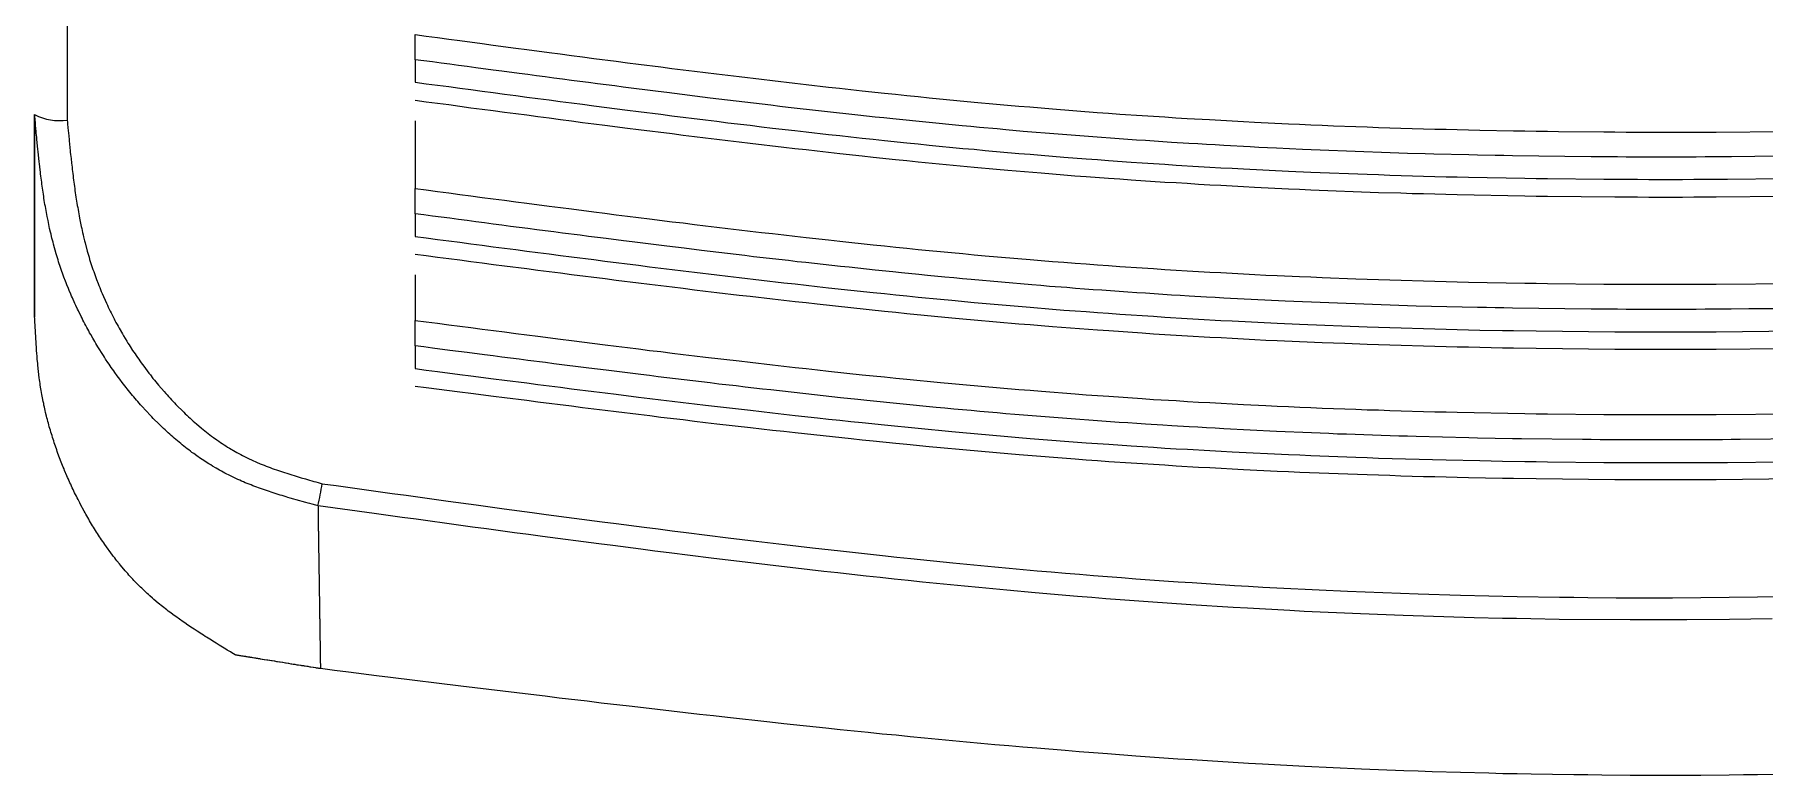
# Model space of a CAD drawing. Header units: millimetres. Extents: x 0 to 1975, y 0 to 1358.
# Drawn here: x 1083.95 to 1099.86, y 646.45 to 653.27 of the extents above; entities that cross this region are included whole.
import ezdxf

# ---------------------------------------------------------------- set-up
doc = ezdxf.new("R2010")
doc.units = ezdxf.units.MM
doc.layers.add('KASTEN', color=1, linetype='Continuous', lineweight=5)

msp = doc.modelspace()

# ---------------------------------------------------------------- linework, layer by layer
at = {"layer": 'KASTEN', "linetype": 'Continuous', "ltscale": 4}
for p, q in [((1084.248, 682.458), (1084.248, 652.48)), ((1087.448, 653.036), (1087.448, 653.267)), ((1087.448, 653.036), (1087.448, 652.829)), ((1083.948, 650.668), (1083.948, 652.531)), ((1083.948, 652.527), (1083.948, 650.667)), ((1087.448, 652.473), (1087.448, 651.85)), ((1087.448, 651.618), (1087.448, 651.85)), ((1087.448, 651.617), (1087.448, 651.409)), ((1087.448, 651.057), (1087.448, 650.636)), ((1087.448, 650.402), (1087.448, 650.636)), ((1087.448, 650.402), (1087.448, 650.193))]:
    msp.add_line(p, q, dxfattribs=at)
for points in [[(1087.448, 653.267), (1087.55, 653.253), (1087.653, 653.239), (1087.756, 653.226), (1087.858, 653.212), (1088.064, 653.184), (1088.166, 653.171), (1088.372, 653.143), (1088.474, 653.13), (1088.68, 653.102), (1088.782, 653.089), (1088.885, 653.075), (1088.988, 653.062), (1089.09, 653.048), (1089.296, 653.022), (1089.399, 653.008), (1089.501, 652.995), (1089.707, 652.969), (1089.809, 652.956), (1089.912, 652.943), (1090.015, 652.931), (1090.118, 652.918), (1090.22, 652.905), (1090.323, 652.893), (1090.426, 652.88), (1090.632, 652.856), (1090.734, 652.843), (1090.94, 652.819), (1091.043, 652.808), (1091.249, 652.784), (1091.351, 652.773), (1091.454, 652.762), (1091.557, 652.75), (1091.763, 652.728), (1091.866, 652.718), (1091.969, 652.707), (1092.072, 652.697), (1092.175, 652.686), (1092.587, 652.646), (1092.793, 652.628), (1092.896, 652.618), (1092.999, 652.609), (1093.102, 652.601), (1093.206, 652.592), (1093.309, 652.583), (1093.721, 652.551), (1093.825, 652.544), (1093.928, 652.536), (1094.134, 652.522), (1094.238, 652.515), (1094.341, 652.509), (1094.444, 652.502), (1094.548, 652.496), (1094.754, 652.484), (1094.858, 652.478), (1094.961, 652.472), (1095.065, 652.467), (1095.168, 652.461), (1095.478, 652.446), (1095.582, 652.442), (1095.685, 652.437), (1095.789, 652.433), (1095.892, 652.428), (1096.099, 652.42), (1096.203, 652.417), (1096.306, 652.413), (1096.41, 652.41), (1096.513, 652.406), (1096.824, 652.397), (1096.928, 652.395), (1097.031, 652.392), (1097.135, 652.39), (1097.238, 652.387), (1097.549, 652.381), (1097.653, 652.38), (1097.756, 652.378), (1097.86, 652.377), (1097.963, 652.375), (1098.378, 652.371), (1098.481, 652.371), (1098.585, 652.37), (1098.689, 652.37), (1098.792, 652.369), (1099.103, 652.369), (1099.207, 652.37), (1099.414, 652.37), (1100.036, 652.376)], [(1100.195, 652.15), (1099.552, 652.142), (1099.471, 652.142), (1099.391, 652.141), (1099.31, 652.141), (1099.23, 652.14), (1098.586, 652.14), (1098.506, 652.141), (1098.425, 652.141), (1098.345, 652.142), (1098.264, 652.142), (1097.54, 652.151), (1097.459, 652.153), (1097.379, 652.154), (1097.218, 652.158), (1097.137, 652.159), (1096.816, 652.167), (1096.735, 652.17), (1096.574, 652.174), (1096.494, 652.177), (1096.413, 652.179), (1095.77, 652.203), (1095.689, 652.207), (1095.609, 652.21), (1095.368, 652.222), (1095.287, 652.225), (1095.207, 652.229), (1095.127, 652.234), (1094.886, 652.246), (1094.805, 652.251), (1094.725, 652.256), (1094.645, 652.26), (1094.564, 652.265), (1094.404, 652.275), (1094.323, 652.28), (1094.243, 652.285), (1094.163, 652.291), (1094.082, 652.296), (1094.002, 652.302), (1093.922, 652.307), (1093.842, 652.313), (1093.761, 652.319), (1093.441, 652.343), (1093.36, 652.35), (1093.28, 652.356), (1093.12, 652.37), (1093.04, 652.376), (1092.88, 652.39), (1092.799, 652.398), (1092.639, 652.412), (1092.559, 652.42), (1092.479, 652.427), (1091.839, 652.491), (1091.759, 652.5), (1091.679, 652.508), (1091.599, 652.517), (1091.519, 652.525), (1090.879, 652.597), (1090.8, 652.606), (1090.72, 652.616), (1090.64, 652.625), (1090.56, 652.635), (1090.48, 652.644), (1090.4, 652.654), (1090.32, 652.663), (1090.24, 652.673), (1090.161, 652.683), (1089.761, 652.733), (1089.682, 652.743), (1089.362, 652.783), (1089.283, 652.794), (1089.123, 652.814), (1089.043, 652.825), (1088.963, 652.835), (1088.884, 652.845), (1088.804, 652.856), (1088.724, 652.866), (1088.644, 652.877), (1088.564, 652.887), (1088.485, 652.898), (1088.405, 652.908), (1088.245, 652.93), (1088.166, 652.94), (1088.006, 652.962), (1087.926, 652.972), (1087.847, 652.983), (1087.767, 652.994), (1087.687, 653.004), (1087.607, 653.015), (1087.528, 653.026), (1087.448, 653.036)], [(1087.448, 652.829), (1087.55, 652.815), (1087.653, 652.802), (1087.756, 652.788), (1087.858, 652.774), (1087.961, 652.761), (1088.064, 652.747), (1088.166, 652.733), (1088.269, 652.719), (1088.372, 652.706), (1088.474, 652.692), (1088.577, 652.679), (1088.68, 652.665), (1088.782, 652.652), (1088.885, 652.638), (1088.988, 652.625), (1089.09, 652.611), (1089.399, 652.572), (1089.501, 652.559), (1089.707, 652.533), (1089.809, 652.52), (1090.118, 652.481), (1090.221, 652.469), (1090.323, 652.456), (1090.529, 652.432), (1090.632, 652.419), (1090.734, 652.407), (1090.94, 652.383), (1091.043, 652.372), (1091.249, 652.348), (1091.352, 652.337), (1091.454, 652.326), (1091.557, 652.314), (1091.66, 652.303), (1091.763, 652.293), (1091.969, 652.271), (1092.072, 652.261), (1092.175, 652.25), (1092.484, 652.22), (1092.587, 652.211), (1092.69, 652.201), (1092.999, 652.174), (1093.103, 652.165), (1093.206, 652.156), (1093.309, 652.148), (1093.412, 652.139), (1093.618, 652.123), (1093.722, 652.116), (1093.825, 652.108), (1094.031, 652.094), (1094.135, 652.087), (1094.341, 652.073), (1094.445, 652.066), (1094.651, 652.054), (1094.755, 652.048), (1094.858, 652.042), (1094.961, 652.037), (1095.065, 652.031), (1095.478, 652.011), (1095.685, 652.001), (1096.203, 651.981), (1096.306, 651.978), (1096.41, 651.974), (1096.928, 651.959), (1097.031, 651.957), (1097.135, 651.954), (1097.653, 651.944), (1097.756, 651.943), (1097.86, 651.941), (1098.378, 651.936), (1098.481, 651.936), (1098.585, 651.935), (1098.689, 651.935), (1098.792, 651.934), (1099.103, 651.934), (1099.207, 651.935), (1099.31, 651.935), (1099.414, 651.936), (1099.518, 651.936), (1100.036, 651.941)], [(1100.036, 651.776), (1099.414, 651.77), (1099.207, 651.77), (1099.103, 651.769), (1098.792, 651.769), (1098.689, 651.77), (1098.482, 651.77), (1097.86, 651.776), (1097.756, 651.778), (1097.653, 651.779), (1097.031, 651.791), (1096.721, 651.8), (1096.617, 651.802), (1096.513, 651.806), (1096.306, 651.812), (1095.685, 651.836), (1095.582, 651.841), (1095.479, 651.845), (1095.168, 651.86), (1095.065, 651.866), (1094.962, 651.871), (1094.858, 651.877), (1094.755, 651.882), (1094.651, 651.888), (1094.548, 651.895), (1094.445, 651.901), (1094.341, 651.907), (1094.032, 651.928), (1093.928, 651.935), (1093.825, 651.942), (1093.619, 651.958), (1093.515, 651.965), (1093.412, 651.974), (1093.206, 651.99), (1092.897, 652.017), (1092.793, 652.026), (1092.587, 652.044), (1092.072, 652.094), (1091.969, 652.105), (1091.866, 652.115), (1091.66, 652.137), (1091.558, 652.148), (1091.352, 652.17), (1091.249, 652.182), (1091.146, 652.193), (1091.043, 652.205), (1090.94, 652.216), (1090.838, 652.228), (1090.529, 652.264), (1090.426, 652.277), (1090.323, 652.289), (1090.221, 652.301), (1090.118, 652.314), (1090.015, 652.326), (1089.912, 652.339), (1089.81, 652.352), (1089.501, 652.391), (1089.399, 652.404), (1089.193, 652.43), (1089.091, 652.443), (1088.988, 652.456), (1088.885, 652.47), (1088.783, 652.483), (1088.68, 652.497), (1088.577, 652.51), (1088.474, 652.524), (1088.372, 652.537), (1088.269, 652.551), (1088.166, 652.564), (1088.064, 652.578), (1087.961, 652.591), (1087.858, 652.605), (1087.756, 652.619), (1087.653, 652.632), (1087.55, 652.646), (1087.448, 652.66)], [(1086.554, 648.931), (1086.535, 648.936), (1086.499, 648.946), (1086.48, 648.951), (1086.462, 648.956), (1086.443, 648.961), (1086.407, 648.971), (1086.388, 648.976), (1086.352, 648.986), (1086.333, 648.992), (1086.297, 649.002), (1086.278, 649.007), (1086.26, 649.013), (1086.242, 649.018), (1086.224, 649.024), (1086.206, 649.029), (1086.187, 649.035), (1086.169, 649.041), (1086.151, 649.046), (1086.079, 649.07), (1086.062, 649.076), (1086.044, 649.083), (1086.008, 649.095), (1085.99, 649.102), (1085.973, 649.108), (1085.955, 649.115), (1085.938, 649.122), (1085.92, 649.129), (1085.903, 649.136), (1085.885, 649.143), (1085.868, 649.151), (1085.851, 649.158), (1085.834, 649.166), (1085.816, 649.173), (1085.748, 649.205), (1085.732, 649.214), (1085.715, 649.222), (1085.698, 649.231), (1085.682, 649.24), (1085.665, 649.249), (1085.649, 649.258), (1085.632, 649.267), (1085.616, 649.276), (1085.584, 649.296), (1085.567, 649.306), (1085.551, 649.315), (1085.536, 649.326), (1085.504, 649.346), (1085.488, 649.357), (1085.473, 649.367), (1085.441, 649.389), (1085.411, 649.411), (1085.395, 649.422), (1085.38, 649.433), (1085.365, 649.445), (1085.35, 649.456), (1085.32, 649.48), (1085.305, 649.491), (1085.291, 649.503), (1085.276, 649.515), (1085.261, 649.528), (1085.247, 649.54), (1085.232, 649.552), (1085.218, 649.565), (1085.204, 649.577), (1085.19, 649.59), (1085.175, 649.603), (1085.161, 649.616), (1085.147, 649.628), (1085.134, 649.642), (1085.092, 649.681), (1085.038, 649.735), (1085.025, 649.749), (1085.012, 649.762), (1084.934, 649.846), (1084.922, 649.86), (1084.909, 649.874), (1084.897, 649.889), (1084.884, 649.903), (1084.872, 649.917), (1084.86, 649.932), (1084.848, 649.946), (1084.824, 649.976), (1084.812, 649.99), (1084.776, 650.035), (1084.765, 650.05), (1084.753, 650.065), (1084.731, 650.095), (1084.719, 650.11), (1084.708, 650.126), (1084.686, 650.156), (1084.675, 650.172), (1084.664, 650.187), (1084.653, 650.203), (1084.643, 650.218), (1084.632, 650.234), (1084.621, 650.249), (1084.601, 650.281), (1084.59, 650.297), (1084.58, 650.312), (1084.53, 650.392), (1084.52, 650.409), (1084.511, 650.425), (1084.501, 650.441), (1084.492, 650.457), (1084.482, 650.474), (1084.464, 650.506), (1084.454, 650.523), (1084.445, 650.539), (1084.436, 650.556), (1084.427, 650.572), (1084.419, 650.589), (1084.41, 650.606), (1084.401, 650.622), (1084.392, 650.639), (1084.384, 650.656), (1084.375, 650.673), (1084.351, 650.724), (1084.342, 650.741), (1084.326, 650.775), (1084.319, 650.792), (1084.295, 650.843), (1084.288, 650.86), (1084.28, 650.878), (1084.266, 650.912), (1084.258, 650.93), (1084.244, 650.964), (1084.237, 650.982), (1084.231, 650.999), (1084.217, 651.035), (1084.211, 651.052), (1084.204, 651.07), (1084.198, 651.087), (1084.18, 651.141), (1084.174, 651.158), (1084.168, 651.176), (1084.163, 651.194), (1084.157, 651.212), (1084.152, 651.23), (1084.146, 651.248), (1084.121, 651.338), (1084.117, 651.356), (1084.107, 651.392), (1084.103, 651.41), (1084.099, 651.429), (1084.094, 651.447), (1084.086, 651.483), (1084.082, 651.502), (1084.074, 651.538), (1084.071, 651.557), (1084.063, 651.593), (1084.06, 651.612), (1084.056, 651.63), (1084.053, 651.649), (1084.05, 651.667), (1084.047, 651.686), (1084.043, 651.704), (1084.04, 651.723), (1084.037, 651.741), (1084.034, 651.76), (1084.031, 651.778), (1084.028, 651.797), (1084.026, 651.816), (1084.023, 651.834), (1084.02, 651.853), (1084.018, 651.871), (1084.015, 651.89), (1084.013, 651.909), (1084.01, 651.928), (1084.008, 651.946), (1084.005, 651.965), (1084.003, 651.984), (1084.001, 652.002), (1083.998, 652.021), (1083.992, 652.078), (1083.99, 652.096), (1083.98, 652.191), (1083.978, 652.209), (1083.968, 652.304), (1083.967, 652.323), (1083.965, 652.342), (1083.963, 652.36), (1083.961, 652.379), (1083.96, 652.398), (1083.956, 652.436), (1083.955, 652.455), (1083.949, 652.512), (1083.948, 652.531)], [(1084.248, 652.48), (1084.25, 652.46), (1084.251, 652.441), (1084.257, 652.381), (1084.259, 652.362), (1084.265, 652.302), (1084.267, 652.283), (1084.268, 652.263), (1084.272, 652.223), (1084.274, 652.204), (1084.276, 652.184), (1084.279, 652.164), (1084.281, 652.144), (1084.283, 652.125), (1084.287, 652.085), (1084.289, 652.066), (1084.292, 652.046), (1084.294, 652.026), (1084.296, 652.007), (1084.299, 651.987), (1084.301, 651.968), (1084.303, 651.948), (1084.306, 651.928), (1084.308, 651.909), (1084.311, 651.889), (1084.314, 651.87), (1084.317, 651.85), (1084.319, 651.831), (1084.322, 651.811), (1084.325, 651.792), (1084.328, 651.772), (1084.331, 651.753), (1084.334, 651.733), (1084.337, 651.714), (1084.34, 651.694), (1084.344, 651.675), (1084.347, 651.656), (1084.351, 651.636), (1084.354, 651.617), (1084.358, 651.598), (1084.361, 651.578), (1084.377, 651.502), (1084.381, 651.482), (1084.389, 651.444), (1084.394, 651.425), (1084.398, 651.406), (1084.408, 651.368), (1084.412, 651.349), (1084.432, 651.273), (1084.438, 651.254), (1084.443, 651.236), (1084.449, 651.217), (1084.454, 651.198), (1084.46, 651.179), (1084.466, 651.161), (1084.478, 651.123), (1084.484, 651.105), (1084.491, 651.086), (1084.497, 651.068), (1084.504, 651.049), (1084.51, 651.031), (1084.517, 651.012), (1084.531, 650.976), (1084.538, 650.957), (1084.546, 650.939), (1084.553, 650.921), (1084.561, 650.903), (1084.568, 650.884), (1084.608, 650.794), (1084.617, 650.776), (1084.625, 650.758), (1084.634, 650.741), (1084.642, 650.723), (1084.651, 650.705), (1084.66, 650.688), (1084.678, 650.652), (1084.687, 650.635), (1084.696, 650.617), (1084.706, 650.6), (1084.715, 650.583), (1084.725, 650.565), (1084.755, 650.514), (1084.765, 650.496), (1084.795, 650.445), (1084.806, 650.428), (1084.817, 650.412), (1084.827, 650.395), (1084.849, 650.361), (1084.86, 650.345), (1084.871, 650.328), (1084.882, 650.312), (1084.893, 650.295), (1084.905, 650.279), (1084.916, 650.263), (1084.928, 650.247), (1084.94, 650.23), (1084.951, 650.214), (1084.999, 650.15), (1085.012, 650.135), (1085.036, 650.103), (1085.049, 650.088), (1085.062, 650.072), (1085.074, 650.057), (1085.087, 650.041), (1085.139, 649.981), (1085.153, 649.965), (1085.166, 649.951), (1085.179, 649.936), (1085.193, 649.921), (1085.206, 649.906), (1085.22, 649.892), (1085.234, 649.877), (1085.248, 649.863), (1085.262, 649.848), (1085.304, 649.806), (1085.319, 649.792), (1085.333, 649.778), (1085.348, 649.764), (1085.362, 649.75), (1085.377, 649.737), (1085.392, 649.723), (1085.407, 649.71), (1085.421, 649.697), (1085.437, 649.684), (1085.482, 649.645), (1085.498, 649.632), (1085.513, 649.62), (1085.529, 649.608), (1085.545, 649.595), (1085.56, 649.583), (1085.576, 649.571), (1085.592, 649.56), (1085.624, 649.536), (1085.641, 649.525), (1085.657, 649.514), (1085.674, 649.503), (1085.69, 649.492), (1085.707, 649.481), (1085.723, 649.471), (1085.74, 649.46), (1085.791, 649.43), (1085.809, 649.421), (1085.826, 649.411), (1085.843, 649.402), (1085.861, 649.393), (1085.878, 649.384), (1085.914, 649.366), (1086.022, 649.318), (1086.041, 649.311), (1086.059, 649.303), (1086.078, 649.296), (1086.096, 649.289), (1086.115, 649.282), (1086.133, 649.275), (1086.152, 649.268), (1086.171, 649.262), (1086.19, 649.255), (1086.209, 649.249), (1086.228, 649.242), (1086.246, 649.236), (1086.266, 649.23), (1086.38, 649.194), (1086.4, 649.189), (1086.438, 649.177), (1086.458, 649.172), (1086.477, 649.166), (1086.496, 649.161), (1086.516, 649.155), (1086.535, 649.15), (1086.555, 649.144), (1086.574, 649.139), (1086.593, 649.133)], [(1087.448, 651.85), (1087.55, 651.837), (1087.653, 651.823), (1087.756, 651.81), (1087.858, 651.796), (1087.961, 651.783), (1088.064, 651.769), (1088.166, 651.756), (1088.269, 651.742), (1088.372, 651.729), (1088.474, 651.715), (1088.68, 651.689), (1088.783, 651.675), (1088.885, 651.662), (1089.091, 651.636), (1089.193, 651.623), (1089.296, 651.609), (1089.399, 651.596), (1089.502, 651.584), (1089.604, 651.571), (1089.81, 651.545), (1089.912, 651.533), (1090.015, 651.52), (1090.118, 651.508), (1090.221, 651.495), (1090.324, 651.483), (1090.426, 651.471), (1090.529, 651.458), (1090.632, 651.446), (1090.735, 651.435), (1090.838, 651.423), (1090.94, 651.411), (1091.043, 651.399), (1091.249, 651.377), (1091.352, 651.365), (1091.661, 651.332), (1091.764, 651.322), (1091.867, 651.311), (1091.969, 651.301), (1092.072, 651.29), (1092.381, 651.26), (1092.484, 651.251), (1092.587, 651.241), (1092.691, 651.232), (1093.103, 651.196), (1093.206, 651.188), (1093.309, 651.179), (1093.412, 651.171), (1093.516, 651.163), (1093.619, 651.156), (1093.722, 651.148), (1093.825, 651.141), (1093.929, 651.133), (1094.135, 651.119), (1094.238, 651.113), (1094.342, 651.106), (1094.445, 651.1), (1094.548, 651.093), (1094.652, 651.087), (1094.755, 651.081), (1094.858, 651.076), (1094.962, 651.07), (1095.169, 651.06), (1095.272, 651.054), (1095.375, 651.05), (1095.582, 651.04), (1095.686, 651.036), (1095.789, 651.031), (1096.1, 651.019), (1096.203, 651.016), (1096.307, 651.012), (1096.928, 650.994), (1097.031, 650.992), (1097.135, 650.989), (1097.653, 650.979), (1097.756, 650.978), (1097.86, 650.976), (1098.378, 650.971), (1098.482, 650.971), (1098.585, 650.97), (1098.689, 650.97), (1098.792, 650.969), (1099.103, 650.969), (1099.207, 650.97), (1099.414, 650.97), (1100.139, 650.977)], [(1099.954, 650.744), (1099.793, 650.742), (1099.712, 650.742), (1099.551, 650.74), (1099.471, 650.74), (1099.391, 650.739), (1099.31, 650.739), (1099.23, 650.738), (1098.586, 650.738), (1098.506, 650.739), (1098.425, 650.739), (1098.345, 650.74), (1098.264, 650.74), (1097.54, 650.749), (1097.46, 650.751), (1097.379, 650.752), (1097.299, 650.754), (1097.218, 650.755), (1096.655, 650.769), (1096.575, 650.772), (1096.494, 650.774), (1096.414, 650.777), (1096.333, 650.779), (1095.77, 650.8), (1095.69, 650.804), (1095.609, 650.807), (1095.529, 650.811), (1095.449, 650.814), (1094.886, 650.842), (1094.806, 650.847), (1094.725, 650.851), (1094.565, 650.861), (1094.484, 650.866), (1094.404, 650.87), (1094.324, 650.875), (1094.244, 650.881), (1094.163, 650.886), (1094.083, 650.891), (1094.003, 650.897), (1093.922, 650.902), (1093.762, 650.914), (1093.682, 650.919), (1093.602, 650.925), (1093.521, 650.931), (1093.441, 650.938), (1093.281, 650.95), (1093.201, 650.957), (1093.12, 650.963), (1092.56, 651.012), (1092.48, 651.02), (1092.4, 651.027), (1092.319, 651.035), (1092.159, 651.051), (1092.079, 651.058), (1091.919, 651.074), (1091.839, 651.083), (1091.679, 651.099), (1091.599, 651.108), (1091.519, 651.116), (1091.439, 651.125), (1091.36, 651.133), (1091.12, 651.16), (1091.04, 651.168), (1090.96, 651.177), (1090.88, 651.187), (1090.56, 651.223), (1090.48, 651.233), (1090.401, 651.242), (1090.321, 651.252), (1090.241, 651.261), (1090.161, 651.271), (1090.081, 651.28), (1089.921, 651.3), (1089.842, 651.31), (1089.762, 651.319), (1089.442, 651.359), (1089.363, 651.369), (1089.203, 651.389), (1089.123, 651.4), (1089.043, 651.41), (1088.964, 651.42), (1088.804, 651.44), (1088.724, 651.451), (1088.644, 651.461), (1088.565, 651.471), (1088.485, 651.482), (1088.325, 651.502), (1088.246, 651.513), (1088.166, 651.523), (1088.086, 651.534), (1088.006, 651.544), (1087.926, 651.555), (1087.847, 651.565), (1087.767, 651.576), (1087.687, 651.586), (1087.607, 651.597), (1087.528, 651.607), (1087.448, 651.618)], [(1087.448, 651.409), (1087.55, 651.396), (1087.653, 651.382), (1087.756, 651.369), (1087.858, 651.355), (1087.961, 651.342), (1088.064, 651.328), (1088.166, 651.315), (1088.269, 651.302), (1088.372, 651.288), (1088.475, 651.275), (1088.577, 651.262), (1088.68, 651.248), (1088.783, 651.235), (1088.885, 651.222), (1089.091, 651.196), (1089.193, 651.183), (1089.502, 651.144), (1089.604, 651.131), (1089.707, 651.118), (1089.81, 651.106), (1089.913, 651.093), (1090.015, 651.08), (1090.221, 651.056), (1090.324, 651.043), (1090.426, 651.031), (1090.838, 650.983), (1090.941, 650.972), (1091.043, 650.96), (1091.146, 650.949), (1091.249, 650.937), (1091.661, 650.893), (1091.764, 650.883), (1091.867, 650.872), (1091.97, 650.862), (1092.073, 650.851), (1092.279, 650.831), (1092.382, 650.822), (1092.588, 650.802), (1093.103, 650.757), (1093.309, 650.741), (1093.413, 650.732), (1093.516, 650.724), (1093.619, 650.717), (1093.722, 650.709), (1093.825, 650.702), (1093.929, 650.694), (1094.032, 650.687), (1094.135, 650.681), (1094.238, 650.674), (1094.342, 650.667), (1094.548, 650.655), (1094.652, 650.649), (1094.858, 650.637), (1094.962, 650.631), (1095.375, 650.611), (1095.582, 650.601), (1096.203, 650.577), (1096.307, 650.574), (1096.41, 650.57), (1096.824, 650.558), (1096.928, 650.556), (1097.031, 650.553), (1097.135, 650.551), (1097.239, 650.548), (1097.446, 650.544), (1097.549, 650.543), (1097.756, 650.539), (1098.482, 650.532), (1098.585, 650.532), (1098.689, 650.531), (1099.207, 650.531), (1099.31, 650.532), (1099.414, 650.532), (1100.139, 650.539)], [(1100.036, 650.376), (1099.414, 650.37), (1099.207, 650.37), (1099.103, 650.369), (1098.792, 650.369), (1098.689, 650.37), (1098.482, 650.37), (1097.756, 650.377), (1097.549, 650.381), (1097.446, 650.382), (1097.239, 650.386), (1097.135, 650.389), (1097.031, 650.391), (1096.928, 650.394), (1096.824, 650.396), (1096.41, 650.408), (1096.307, 650.412), (1096.203, 650.415), (1095.996, 650.423), (1095.893, 650.426), (1095.789, 650.431), (1095.582, 650.439), (1095.376, 650.449), (1095.272, 650.453), (1095.169, 650.459), (1094.962, 650.469), (1094.859, 650.475), (1094.755, 650.48), (1094.549, 650.492), (1094.445, 650.498), (1094.342, 650.505), (1094.239, 650.511), (1094.135, 650.518), (1093.826, 650.539), (1093.722, 650.546), (1093.31, 650.578), (1093.206, 650.586), (1093.103, 650.595), (1093, 650.603), (1092.588, 650.639), (1092.485, 650.649), (1092.382, 650.658), (1091.97, 650.698), (1091.867, 650.709), (1091.764, 650.719), (1091.146, 650.785), (1091.044, 650.797), (1090.941, 650.808), (1090.838, 650.82), (1090.735, 650.831), (1090.529, 650.855), (1090.427, 650.867), (1090.221, 650.891), (1090.118, 650.904), (1090.016, 650.916), (1089.913, 650.929), (1089.81, 650.941), (1089.707, 650.954), (1089.604, 650.966), (1089.502, 650.979), (1089.296, 651.005), (1089.194, 651.018), (1088.885, 651.057), (1088.783, 651.07), (1088.577, 651.096), (1088.475, 651.11), (1088.269, 651.136), (1088.167, 651.149), (1088.064, 651.163), (1087.961, 651.176), (1087.858, 651.19), (1087.756, 651.203), (1087.653, 651.216), (1087.55, 651.23), (1087.448, 651.243)], [(1085.793, 647.558), (1085.763, 647.576), (1085.749, 647.585), (1085.719, 647.603), (1085.705, 647.612), (1085.66, 647.639), (1085.646, 647.648), (1085.616, 647.666), (1085.602, 647.675), (1085.587, 647.684), (1085.573, 647.693), (1085.558, 647.702), (1085.544, 647.711), (1085.529, 647.72), (1085.515, 647.729), (1085.5, 647.739), (1085.486, 647.748), (1085.471, 647.757), (1085.457, 647.766), (1085.442, 647.776), (1085.414, 647.794), (1085.4, 647.804), (1085.385, 647.813), (1085.371, 647.823), (1085.357, 647.832), (1085.329, 647.852), (1085.315, 647.861), (1085.245, 647.911), (1085.232, 647.921), (1085.204, 647.941), (1085.191, 647.951), (1085.177, 647.961), (1085.164, 647.972), (1085.15, 647.982), (1085.137, 647.993), (1085.124, 648.003), (1085.111, 648.014), (1085.097, 648.025), (1085.084, 648.035), (1085.045, 648.068), (1085.033, 648.079), (1085.007, 648.101), (1084.995, 648.113), (1084.982, 648.124), (1084.97, 648.136), (1084.957, 648.147), (1084.933, 648.171), (1084.921, 648.182), (1084.897, 648.206), (1084.885, 648.219), (1084.861, 648.243), (1084.85, 648.255), (1084.838, 648.268), (1084.827, 648.28), (1084.815, 648.293), (1084.804, 648.306), (1084.793, 648.318), (1084.781, 648.331), (1084.737, 648.383), (1084.727, 648.397), (1084.705, 648.423), (1084.695, 648.437), (1084.684, 648.45), (1084.674, 648.464), (1084.663, 648.477), (1084.633, 648.519), (1084.623, 648.532), (1084.593, 648.574), (1084.583, 648.589), (1084.574, 648.603), (1084.564, 648.617), (1084.555, 648.631), (1084.545, 648.646), (1084.536, 648.66), (1084.526, 648.674), (1084.517, 648.689), (1084.508, 648.703), (1084.49, 648.733), (1084.481, 648.747), (1084.454, 648.792), (1084.446, 648.807), (1084.437, 648.822), (1084.429, 648.837), (1084.42, 648.852), (1084.412, 648.867), (1084.403, 648.882), (1084.371, 648.942), (1084.363, 648.958), (1084.347, 648.988), (1084.339, 649.004), (1084.332, 649.019), (1084.324, 649.035), (1084.316, 649.05), (1084.309, 649.066), (1084.301, 649.081), (1084.294, 649.097), (1084.287, 649.112), (1084.28, 649.128), (1084.272, 649.143), (1084.258, 649.175), (1084.251, 649.19), (1084.245, 649.206), (1084.224, 649.254), (1084.218, 649.27), (1084.211, 649.285), (1084.199, 649.317), (1084.192, 649.333), (1084.162, 649.413), (1084.156, 649.43), (1084.151, 649.446), (1084.139, 649.478), (1084.134, 649.494), (1084.128, 649.51), (1084.123, 649.527), (1084.113, 649.559), (1084.108, 649.576), (1084.098, 649.608), (1084.093, 649.625), (1084.083, 649.657), (1084.079, 649.674), (1084.074, 649.69), (1084.07, 649.707), (1084.066, 649.723), (1084.061, 649.74), (1084.057, 649.756), (1084.049, 649.79), (1084.045, 649.806), (1084.042, 649.823), (1084.038, 649.839), (1084.034, 649.856), (1084.031, 649.873), (1084.027, 649.889), (1084.021, 649.923), (1084.018, 649.939), (1084.014, 649.956), (1084.011, 649.973), (1084.009, 649.99), (1084.006, 650.006), (1084, 650.04), (1083.998, 650.057), (1083.995, 650.074), (1083.993, 650.091), (1083.991, 650.107), (1083.977, 650.226), (1083.976, 650.243), (1083.972, 650.277), (1083.97, 650.311), (1083.968, 650.328), (1083.966, 650.362), (1083.964, 650.379), (1083.949, 650.634), (1083.949, 650.651), (1083.948, 650.668)], [(1087.448, 650.636), (1087.55, 650.623), (1087.653, 650.61), (1087.756, 650.596), (1087.858, 650.583), (1087.961, 650.57), (1088.064, 650.556), (1088.167, 650.543), (1088.269, 650.53), (1088.372, 650.517), (1088.475, 650.503), (1088.577, 650.49), (1088.783, 650.464), (1088.885, 650.451), (1089.194, 650.412), (1089.296, 650.399), (1089.399, 650.387), (1089.502, 650.374), (1089.604, 650.361), (1089.707, 650.349), (1089.81, 650.336), (1089.913, 650.324), (1090.016, 650.311), (1090.118, 650.299), (1090.427, 650.263), (1090.529, 650.251), (1090.735, 650.227), (1090.838, 650.216), (1090.941, 650.204), (1091.044, 650.193), (1091.147, 650.181), (1091.249, 650.17), (1091.558, 650.137), (1091.661, 650.127), (1091.764, 650.116), (1091.867, 650.106), (1091.97, 650.095), (1092.279, 650.065), (1092.382, 650.056), (1092.485, 650.046), (1093, 650.001), (1093.103, 649.993), (1093.207, 649.984), (1093.516, 649.96), (1093.619, 649.953), (1093.722, 649.945), (1093.826, 649.938), (1094.135, 649.917), (1094.239, 649.91), (1094.445, 649.898), (1094.549, 649.891), (1094.652, 649.885), (1094.755, 649.88), (1094.859, 649.874), (1094.962, 649.869), (1095.066, 649.863), (1095.272, 649.853), (1095.376, 649.848), (1095.479, 649.844), (1095.583, 649.839), (1095.686, 649.835), (1095.79, 649.83), (1095.996, 649.822), (1096.1, 649.819), (1096.203, 649.815), (1096.307, 649.812), (1096.41, 649.808), (1096.824, 649.796), (1096.928, 649.794), (1097.032, 649.791), (1097.653, 649.779), (1097.757, 649.778), (1097.86, 649.776), (1098.378, 649.771), (1098.482, 649.771), (1098.585, 649.77), (1098.689, 649.77), (1098.792, 649.769), (1099.103, 649.769), (1099.207, 649.77), (1099.414, 649.77), (1100.139, 649.777)], [(1100.195, 649.546), (1099.632, 649.539), (1099.551, 649.539), (1099.471, 649.538), (1099.39, 649.538), (1099.31, 649.537), (1099.23, 649.537), (1099.149, 649.536), (1098.747, 649.536), (1098.667, 649.537), (1098.506, 649.537), (1098.425, 649.538), (1098.345, 649.538), (1098.264, 649.539), (1098.184, 649.539), (1097.621, 649.546), (1097.54, 649.548), (1097.379, 649.55), (1097.218, 649.554), (1097.138, 649.555), (1096.655, 649.567), (1096.575, 649.57), (1096.494, 649.572), (1096.414, 649.575), (1096.333, 649.577), (1096.092, 649.586), (1096.012, 649.588), (1095.931, 649.591), (1095.851, 649.595), (1095.61, 649.604), (1095.449, 649.612), (1095.369, 649.615), (1094.886, 649.639), (1094.806, 649.644), (1094.726, 649.648), (1094.645, 649.653), (1094.565, 649.657), (1094.405, 649.667), (1094.324, 649.672), (1094.164, 649.682), (1094.083, 649.687), (1094.003, 649.693), (1093.923, 649.698), (1093.843, 649.704), (1093.762, 649.709), (1093.442, 649.733), (1093.361, 649.739), (1093.281, 649.745), (1093.201, 649.752), (1093.121, 649.758), (1092.961, 649.772), (1092.881, 649.778), (1092.8, 649.785), (1092.64, 649.799), (1092.56, 649.807), (1092.4, 649.821), (1092.32, 649.829), (1092.24, 649.836), (1091.6, 649.9), (1091.52, 649.909), (1091.36, 649.925), (1091.2, 649.943), (1091.12, 649.951), (1090.72, 649.996), (1090.641, 650.005), (1090.481, 650.023), (1090.401, 650.033), (1090.241, 650.051), (1090.161, 650.061), (1090.081, 650.07), (1090.002, 650.08), (1089.922, 650.089), (1089.762, 650.109), (1089.682, 650.118), (1089.602, 650.128), (1089.523, 650.138), (1089.203, 650.178), (1089.123, 650.187), (1089.044, 650.198), (1088.724, 650.238), (1088.645, 650.248), (1088.485, 650.268), (1088.405, 650.279), (1088.325, 650.289), (1088.246, 650.299), (1088.166, 650.309), (1088.086, 650.32), (1087.926, 650.34), (1087.847, 650.35), (1087.767, 650.361), (1087.607, 650.381), (1087.528, 650.392), (1087.448, 650.402)], [(1087.448, 650.193), (1087.55, 650.18), (1087.653, 650.166), (1087.859, 650.14), (1087.961, 650.126), (1088.167, 650.1), (1088.269, 650.087), (1088.475, 650.061), (1088.577, 650.047), (1088.783, 650.021), (1088.885, 650.008), (1089.091, 649.982), (1089.194, 649.97), (1089.296, 649.957), (1089.502, 649.931), (1089.605, 649.919), (1089.707, 649.906), (1089.81, 649.894), (1089.913, 649.881), (1090.016, 649.869), (1090.118, 649.857), (1090.53, 649.809), (1090.632, 649.797), (1090.735, 649.785), (1090.838, 649.774), (1090.941, 649.762), (1091.147, 649.74), (1091.25, 649.728), (1091.352, 649.717), (1091.455, 649.706), (1091.558, 649.696), (1091.764, 649.674), (1092.382, 649.614), (1092.485, 649.605), (1092.588, 649.595), (1092.897, 649.568), (1093, 649.56), (1093.104, 649.551), (1093.619, 649.511), (1093.723, 649.504), (1093.826, 649.496), (1094.032, 649.482), (1094.136, 649.475), (1094.239, 649.469), (1094.342, 649.462), (1094.445, 649.456), (1094.549, 649.45), (1094.755, 649.438), (1094.859, 649.433), (1094.962, 649.427), (1095.479, 649.402), (1095.583, 649.398), (1095.686, 649.393), (1096.1, 649.377), (1096.203, 649.374), (1096.307, 649.37), (1096.928, 649.352), (1097.239, 649.346), (1097.342, 649.343), (1097.446, 649.342), (1097.653, 649.338), (1097.757, 649.337), (1097.86, 649.335), (1098.378, 649.33), (1098.482, 649.33), (1098.585, 649.329), (1098.792, 649.329), (1098.896, 649.328), (1099, 649.328), (1099.103, 649.329), (1099.31, 649.329), (1099.414, 649.33), (1099.518, 649.33), (1100.035, 649.335)], [(1100.139, 649.177), (1099.414, 649.17), (1099.207, 649.17), (1099.103, 649.169), (1098.792, 649.169), (1098.689, 649.17), (1098.482, 649.17), (1097.757, 649.177), (1097.549, 649.181), (1097.446, 649.182), (1097.135, 649.188), (1097.032, 649.191), (1096.928, 649.193), (1096.825, 649.196), (1096.721, 649.198), (1096.514, 649.204), (1096.411, 649.208), (1096.204, 649.214), (1095.583, 649.238), (1095.479, 649.243), (1095.376, 649.247), (1095.066, 649.262), (1094.962, 649.268), (1094.859, 649.273), (1094.756, 649.279), (1094.652, 649.284), (1094.446, 649.296), (1094.342, 649.303), (1094.239, 649.309), (1094.136, 649.316), (1094.032, 649.322), (1093.826, 649.336), (1093.723, 649.344), (1093.62, 649.351), (1093.516, 649.359), (1093.001, 649.399), (1092.898, 649.408), (1092.794, 649.417), (1092.485, 649.444), (1092.279, 649.464), (1092.176, 649.473), (1091.97, 649.493), (1091.867, 649.504), (1091.661, 649.524), (1091.558, 649.535), (1091.456, 649.546), (1090.941, 649.601), (1090.838, 649.613), (1090.735, 649.624), (1090.633, 649.636), (1090.53, 649.647), (1090.221, 649.683), (1090.119, 649.695), (1090.016, 649.707), (1089.913, 649.72), (1089.707, 649.744), (1089.605, 649.757), (1089.502, 649.769), (1089.296, 649.795), (1089.194, 649.807), (1088.988, 649.833), (1088.886, 649.846), (1088.577, 649.885), (1088.475, 649.898), (1088.269, 649.924), (1088.167, 649.937), (1087.961, 649.963), (1087.859, 649.977), (1087.55, 650.016), (1087.448, 650.029)], [(1086.593, 649.133), (1086.722, 649.116), (1086.851, 649.098), (1086.979, 649.08), (1087.237, 649.044), (1087.365, 649.027), (1087.623, 648.991), (1087.751, 648.974), (1088.009, 648.938), (1088.138, 648.921), (1088.266, 648.903), (1088.524, 648.869), (1088.652, 648.851), (1089.168, 648.783), (1089.296, 648.767), (1089.554, 648.733), (1089.683, 648.717), (1089.812, 648.7), (1089.94, 648.684), (1090.327, 648.636), (1090.456, 648.621), (1090.585, 648.605), (1090.843, 648.575), (1090.972, 648.559), (1091.101, 648.545), (1091.359, 648.515), (1091.746, 648.473), (1091.876, 648.459), (1092.005, 648.445), (1092.392, 648.406), (1092.522, 648.393), (1092.651, 648.381), (1092.78, 648.368), (1092.91, 648.356), (1093.039, 648.344), (1093.168, 648.333), (1093.298, 648.322), (1093.427, 648.31), (1093.557, 648.3), (1093.686, 648.289), (1093.816, 648.279), (1093.945, 648.269), (1094.075, 648.259), (1094.205, 648.25), (1094.334, 648.24), (1094.464, 648.231), (1094.594, 648.223), (1094.723, 648.214), (1094.983, 648.198), (1095.113, 648.191), (1095.243, 648.183), (1095.372, 648.176), (1095.502, 648.169), (1095.632, 648.163), (1095.762, 648.156), (1096.022, 648.144), (1096.672, 648.119), (1097.062, 648.107), (1097.582, 648.095), (1097.972, 648.089), (1098.102, 648.088), (1098.232, 648.086), (1098.492, 648.084), (1099.012, 648.084), (1099.533, 648.088), (1100.053, 648.096)], [(1086.554, 648.931), (1086.554, 648.897), (1086.555, 648.89), (1086.555, 648.83), (1086.556, 648.823), (1086.556, 648.762), (1086.557, 648.756), (1086.557, 648.702), (1086.558, 648.695), (1086.558, 648.635), (1086.559, 648.628), (1086.559, 648.567), (1086.56, 648.561), (1086.56, 648.5), (1086.561, 648.493), (1086.561, 648.439), (1086.562, 648.433), (1086.562, 648.372), (1086.563, 648.365), (1086.563, 648.305), (1086.564, 648.298), (1086.564, 648.238), (1086.565, 648.231), (1086.565, 648.17), (1086.566, 648.164), (1086.566, 648.103), (1086.567, 648.097), (1086.567, 648.036), (1086.568, 648.029), (1086.568, 647.962), (1086.569, 647.955), (1086.569, 647.895), (1086.57, 647.888), (1086.57, 647.828), (1086.571, 647.821), (1086.571, 647.761), (1086.572, 647.754), (1086.572, 647.693), (1086.573, 647.687), (1086.573, 647.619), (1086.574, 647.613), (1086.574, 647.552), (1086.575, 647.546), (1086.575, 647.485), (1086.576, 647.478), (1086.576, 647.431)], [(1099.926, 647.89), (1099.534, 647.884), (1099.143, 647.881), (1099.013, 647.881), (1098.882, 647.88), (1098.621, 647.88), (1097.969, 647.885), (1097.708, 647.889), (1097.577, 647.892), (1097.447, 647.894), (1097.186, 647.9), (1096.534, 647.92), (1096.143, 647.935), (1095.622, 647.959), (1095.491, 647.966), (1095.101, 647.987), (1094.97, 647.995), (1094.58, 648.019), (1094.19, 648.046), (1094.06, 648.056), (1093.93, 648.065), (1093.8, 648.075), (1093.67, 648.086), (1093.54, 648.096), (1093.15, 648.129), (1092.89, 648.153), (1092.761, 648.165), (1092.631, 648.177), (1092.501, 648.19), (1092.372, 648.202), (1092.242, 648.215), (1092.112, 648.229), (1091.983, 648.242), (1091.853, 648.256), (1091.723, 648.269), (1091.594, 648.283), (1091.464, 648.298), (1091.335, 648.312), (1091.205, 648.327), (1091.076, 648.341), (1090.947, 648.356), (1090.817, 648.371), (1090.688, 648.387), (1090.558, 648.402), (1090.429, 648.417), (1090.3, 648.433), (1090.17, 648.449), (1089.783, 648.497), (1089.653, 648.514), (1089.524, 648.53), (1089.266, 648.564), (1089.136, 648.58), (1088.62, 648.648), (1088.491, 648.666), (1088.361, 648.683), (1088.232, 648.7), (1088.103, 648.718), (1087.974, 648.735), (1087.716, 648.771), (1087.587, 648.788), (1087.458, 648.806), (1087.328, 648.824), (1087.199, 648.842), (1087.07, 648.859), (1086.554, 648.931)], [(1086.576, 647.432), (1086.571, 647.432), (1086.561, 647.434), (1086.555, 647.435), (1086.545, 647.437), (1086.54, 647.437), (1086.534, 647.438), (1086.514, 647.442), (1086.508, 647.442), (1086.488, 647.446), (1086.482, 647.446), (1086.462, 647.45), (1086.456, 647.451), (1086.451, 647.451), (1086.436, 647.454), (1086.43, 647.455), (1086.425, 647.456), (1086.42, 647.456), (1086.405, 647.459), (1086.399, 647.46), (1086.394, 647.46), (1086.374, 647.464), (1086.368, 647.465), (1086.363, 647.465), (1086.343, 647.469), (1086.338, 647.469), (1086.333, 647.47), (1086.327, 647.471), (1086.312, 647.474), (1086.307, 647.474), (1086.287, 647.478), (1086.281, 647.478), (1086.261, 647.482), (1086.256, 647.482), (1086.231, 647.487), (1086.226, 647.487), (1086.206, 647.491), (1086.201, 647.491), (1086.181, 647.495), (1086.176, 647.495), (1086.156, 647.499), (1086.151, 647.499), (1086.131, 647.503), (1086.127, 647.503), (1086.112, 647.506), (1086.107, 647.506), (1086.092, 647.509), (1086.088, 647.51), (1086.083, 647.51), (1086.063, 647.514), (1086.059, 647.514), (1086.044, 647.517), (1086.04, 647.517), (1086.025, 647.52), (1086.021, 647.521), (1086.016, 647.521), (1086.006, 647.523), (1086.002, 647.524), (1085.997, 647.524), (1085.987, 647.526), (1085.983, 647.527), (1085.978, 647.528), (1085.973, 647.528), (1085.969, 647.529), (1085.959, 647.531), (1085.955, 647.531), (1085.945, 647.533), (1085.941, 647.534), (1085.936, 647.535), (1085.931, 647.535), (1085.927, 647.536), (1085.917, 647.538), (1085.913, 647.538), (1085.903, 647.54), (1085.899, 647.541), (1085.894, 647.541), (1085.89, 647.542), (1085.88, 647.544), (1085.876, 647.544), (1085.866, 647.546), (1085.862, 647.547), (1085.857, 647.548), (1085.853, 647.548), (1085.843, 647.55), (1085.839, 647.551), (1085.834, 647.551), (1085.83, 647.552), (1085.82, 647.554), (1085.816, 647.554), (1085.811, 647.555), (1085.807, 647.556), (1085.802, 647.557), (1085.797, 647.557), (1085.793, 647.558)], [(1100.184, 646.46), (1099.794, 646.454), (1099.664, 646.453), (1099.533, 646.451), (1099.273, 646.449), (1098.622, 646.449), (1098.362, 646.451), (1098.232, 646.453), (1098.102, 646.454), (1097.711, 646.46), (1097.581, 646.463), (1097.451, 646.465), (1097.321, 646.469), (1097.061, 646.475), (1096.801, 646.483), (1096.671, 646.488), (1096.541, 646.492), (1096.151, 646.507), (1095.631, 646.531), (1095.241, 646.552), (1095.112, 646.559), (1094.592, 646.591), (1094.463, 646.6), (1094.203, 646.618), (1094.074, 646.627), (1093.814, 646.647), (1093.685, 646.657), (1093.555, 646.667), (1093.426, 646.677), (1093.166, 646.699), (1093.037, 646.71), (1092.907, 646.721), (1092.778, 646.732), (1092.649, 646.744), (1092.519, 646.756), (1092.39, 646.768), (1092.26, 646.78), (1092.131, 646.792), (1092.001, 646.805), (1091.872, 646.818), (1091.743, 646.83), (1091.613, 646.843), (1091.484, 646.857), (1091.355, 646.87), (1091.225, 646.883), (1090.838, 646.925), (1090.708, 646.939), (1090.321, 646.981), (1090.191, 646.996), (1090.062, 647.01), (1089.546, 647.07), (1089.416, 647.085), (1089.158, 647.115), (1089.029, 647.131), (1088.771, 647.161), (1088.642, 647.177), (1088.512, 647.193), (1088.383, 647.208), (1087.996, 647.256), (1087.867, 647.271), (1087.222, 647.351), (1087.092, 647.367), (1086.834, 647.399), (1086.705, 647.416), (1086.576, 647.432)]]:
    msp.add_lwpolyline(points, dxfattribs=at)
for centre, radius, start, end in [((1084.175, 652.963), 0.488, 242.2748, 278.5874), ((1084.175, 652.963), 0.488, 242.2748, 278.5874), ((1082.654, 649.793), 3.994, 347.5261, 350.4895)]:
    msp.add_arc(centre, radius, start, end, dxfattribs=at)

doc.saveas('drawing.dxf')
